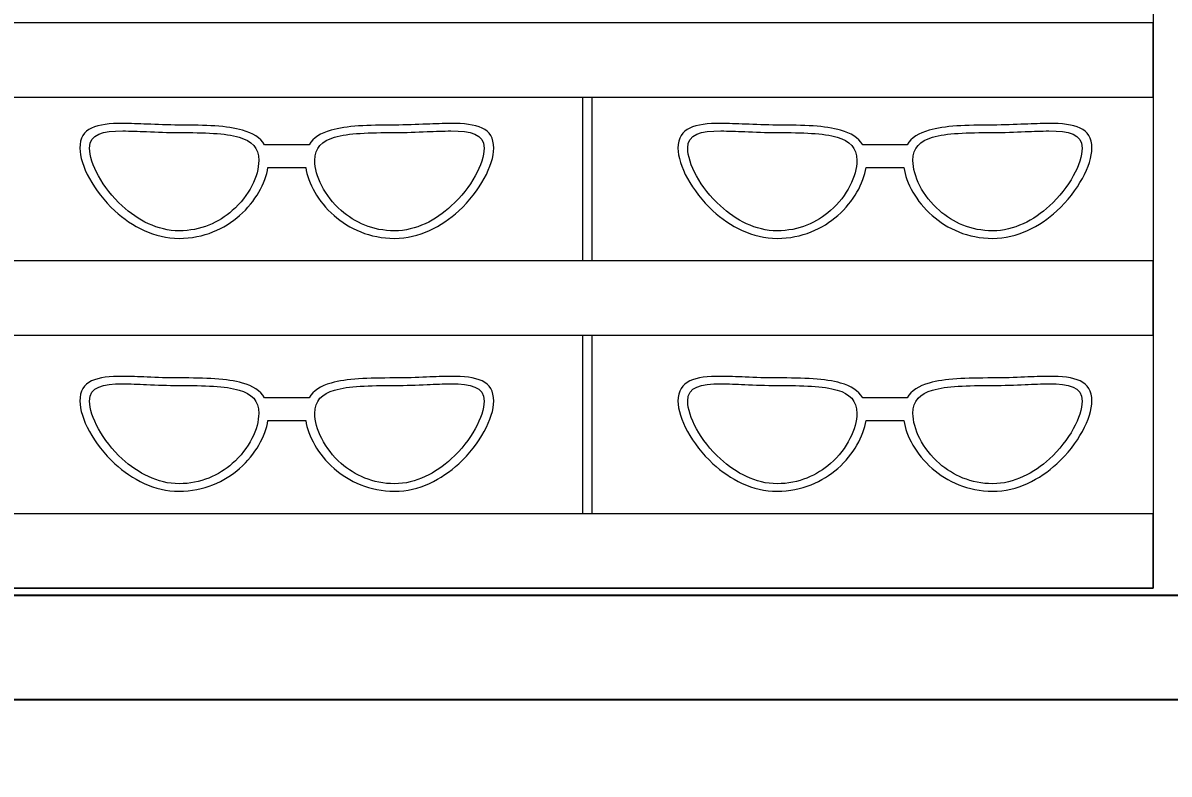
# Model space of a CAD drawing. Header units: millimetres. Extents: x 707 to 3286, y 624 to 1363.
# Drawn here: x 2395.8 to 2781, y 623.7 to 876.2 of the extents above; entities that cross this region are included whole.
import ezdxf

# ---------------------------------------------------------------- set-up
doc = ezdxf.new("R2010")
doc.units = ezdxf.units.MM
doc.linetypes.add('DASHED', pattern=[0.75, 0.5, -0.25])
doc.layers.add('Layer 1', color=7, linetype='Continuous')
doc.layers.add('wood', color=49, linetype='Continuous')
doc.layers.add('Reference lines', color=252, linetype='Continuous', lineweight=0)
doc.styles.add('WOT-PLAN', font='segoeuil.ttf', dxfattribs={"height": 100})
doc.dimstyles.new('WOT - 100', dxfattribs={"dimtxt": 100, "dimasz": 50, "dimexe": 25, "dimexo": 25, "dimgap": 10, "dimtad": 0, "dimdec": 0, "dimzin": 0, "dimdsep": 46, "dimtxsty": 'WOT-PLAN', "dimblk": 'OBLIQUE', "dimcen": 0.09, "dimdle": 25, "dimclrd": 151, "dimclre": 151, "dimclrt": 7, "dimadec": 0, "dimazin": 0, "dimtfac": 1, "dimtdec": 0, "dimtofl": 0, "dimtmove": 0, "dimatfit": 3, "dimldrblk": 'OPEN30', "dimfxl": 100, "dimfxlon": 1, "dimtolj": 1, "dimtzin": 0, "dimlwd": -1, "dimlwe": 5, "dimarcsym": 0})

# ---------------------------------------------------------------- blocks, each defined once
blk = doc.blocks.new('A$C61F578BB')
at = {"layer": 'Layer 1', "color": 252, "lineweight": 5}
for points, knots in [([(1744.84, 186.51, 111), (1744.84, 186.51, 111), (1759.77, 186.51, 111), (1759.77, 186.51, 111), (1759.77, 186.51, 111), (1761.18, 188.87, 111), (1763.7, 190.41, 111), (1767.18, 191.42, 111), (1767.18, 191.42, 111), (1772.33, 192.91, 111), (1779.61, 193.13, 111), (1788.53, 193.13, 111), (1788.53, 193.13, 111), (1788.53, 193.13, 111), (1788.53, 193.14, 111), (1788.53, 193.14, 111), (1788.53, 193.14, 111), (1792.31, 193.14, 111), (1795.92, 193.29, 111), (1799.25, 193.44, 111), (1799.25, 193.44, 111), (1802.2, 193.56, 111), (1804.96, 193.68, 111), (1807.42, 193.68, 111), (1807.42, 193.68, 111), (1816.17, 193.68, 111), (1821.86, 192.28, 111), (1821.86, 185.39, 111), (1821.86, 185.39, 111), (1821.86, 185.39, 111), (1821.85, 185.39, 111), (1821.85, 185.39, 111), (1821.85, 185.39, 111), (1821.85, 179.66, 111), (1817.29, 170.91, 111), (1810.11, 164.33, 111), (1810.11, 164.33, 111), (1804.33, 159.03, 111), (1796.81, 155.06, 111), (1788.53, 155.06, 111), (1788.53, 155.06, 111), (1780.19, 155.06, 111), (1773.26, 158.27, 111), (1768.17, 162.73, 111), (1768.17, 162.73, 111), (1762.8, 167.44, 111), (1759.45, 173.6, 111), (1758.66, 178.87, 111), (1758.66, 178.87, 111), (1758.66, 178.87, 111), (1745.96, 178.87, 111), (1745.96, 178.87, 111), (1745.96, 178.87, 111), (1745.16, 173.6, 111), (1741.83, 167.44, 111), (1736.46, 162.73, 111), (1736.46, 162.73, 111), (1731.37, 158.27, 111), (1724.44, 155.06, 111), (1716.1, 155.06, 111), (1716.1, 155.06, 111), (1707.82, 155.06, 111), (1700.3, 159.03, 111), (1694.51, 164.33, 111), (1694.51, 164.33, 111), (1687.34, 170.91, 111), (1682.77, 179.66, 111), (1682.77, 185.39, 111), (1682.77, 185.39, 111), (1682.77, 185.39, 111), (1682.77, 185.39, 111), (1682.77, 185.39, 111), (1682.77, 185.39, 111), (1682.77, 192.28, 111), (1688.45, 193.68, 111), (1697.21, 193.68, 111), (1697.21, 193.68, 111), (1699.67, 193.68, 111), (1702.43, 193.56, 111), (1705.38, 193.44, 111), (1705.38, 193.44, 111), (1708.71, 193.29, 111), (1712.32, 193.14, 111), (1716.1, 193.14, 111), (1716.1, 193.14, 111), (1725.01, 193.14, 111), (1732.28, 192.92, 111), (1737.44, 191.42, 111), (1737.44, 191.42, 111), (1740.92, 190.41, 111), (1743.43, 188.87, 111), (1744.84, 186.51, 111)], [0, 0, 0, 0, 0.043478, 0.043478, 0.043478, 0.043478, 0.086957, 0.086957, 0.086957, 0.086957, 0.130435, 0.130435, 0.130435, 0.130435, 0.173913, 0.173913, 0.173913, 0.173913, 0.217391, 0.217391, 0.217391, 0.217391, 0.26087, 0.26087, 0.26087, 0.26087, 0.304348, 0.304348, 0.304348, 0.304348, 0.347826, 0.347826, 0.347826, 0.347826, 0.391304, 0.391304, 0.391304, 0.391304, 0.434783, 0.434783, 0.434783, 0.434783, 0.478261, 0.478261, 0.478261, 0.478261, 0.521739, 0.521739, 0.521739, 0.521739, 0.565217, 0.565217, 0.565217, 0.565217, 0.608696, 0.608696, 0.608696, 0.608696, 0.652174, 0.652174, 0.652174, 0.652174, 0.695652, 0.695652, 0.695652, 0.695652, 0.73913, 0.73913, 0.73913, 0.73913, 0.782609, 0.782609, 0.782609, 0.782609, 0.826087, 0.826087, 0.826087, 0.826087, 0.869565, 0.869565, 0.869565, 0.869565, 0.913043, 0.913043, 0.913043, 0.913043, 0.956522, 0.956522, 0.956522, 0.956522, 1, 1, 1, 1]), ([(1945.84, 186.51, 74), (1945.84, 186.51, 74), (1960.77, 186.51, 74), (1960.77, 186.51, 74), (1960.77, 186.51, 74), (1962.18, 188.87, 74), (1964.7, 190.41, 74), (1968.18, 191.42, 74), (1968.18, 191.42, 74), (1973.33, 192.91, 74), (1980.61, 193.13, 74), (1989.53, 193.13, 74), (1989.53, 193.13, 74), (1989.53, 193.13, 74), (1989.53, 193.14, 74), (1989.53, 193.14, 74), (1989.53, 193.14, 74), (1993.31, 193.14, 74), (1996.92, 193.29, 74), (2000.25, 193.44, 74), (2000.25, 193.44, 74), (2003.2, 193.56, 74), (2005.96, 193.68, 74), (2008.42, 193.68, 74), (2008.42, 193.68, 74), (2017.17, 193.68, 74), (2022.86, 192.28, 74), (2022.86, 185.39, 74), (2022.86, 185.39, 74), (2022.86, 185.39, 74), (2022.85, 185.39, 74), (2022.85, 185.39, 74), (2022.85, 185.39, 74), (2022.85, 179.66, 74), (2018.29, 170.91, 74), (2011.11, 164.33, 74), (2011.11, 164.33, 74), (2005.33, 159.03, 74), (1997.81, 155.06, 74), (1989.53, 155.06, 74), (1989.53, 155.06, 74), (1981.19, 155.06, 74), (1974.26, 158.27, 74), (1969.17, 162.73, 74), (1969.17, 162.73, 74), (1963.8, 167.44, 74), (1960.45, 173.6, 74), (1959.66, 178.87, 74), (1959.66, 178.87, 74), (1959.66, 178.87, 74), (1946.96, 178.87, 74), (1946.96, 178.87, 74), (1946.96, 178.87, 74), (1946.16, 173.6, 74), (1942.83, 167.44, 74), (1937.46, 162.73, 74), (1937.46, 162.73, 74), (1932.37, 158.27, 74), (1925.44, 155.06, 74), (1917.1, 155.06, 74), (1917.1, 155.06, 74), (1908.82, 155.06, 74), (1901.3, 159.03, 74), (1895.51, 164.33, 74), (1895.51, 164.33, 74), (1888.34, 170.91, 74), (1883.77, 179.66, 74), (1883.77, 185.39, 74), (1883.77, 185.39, 74), (1883.77, 185.39, 74), (1883.77, 185.39, 74), (1883.77, 185.39, 74), (1883.77, 185.39, 74), (1883.77, 192.28, 74), (1889.45, 193.68, 74), (1898.21, 193.68, 74), (1898.21, 193.68, 74), (1900.67, 193.68, 74), (1903.43, 193.56, 74), (1906.38, 193.44, 74), (1906.38, 193.44, 74), (1909.71, 193.29, 74), (1913.32, 193.14, 74), (1917.1, 193.14, 74), (1917.1, 193.14, 74), (1926.01, 193.14, 74), (1933.28, 192.92, 74), (1938.44, 191.42, 74), (1938.44, 191.42, 74), (1941.92, 190.41, 74), (1944.43, 188.87, 74), (1945.84, 186.51, 74)], [0, 0, 0, 0, 0.043478, 0.043478, 0.043478, 0.043478, 0.086957, 0.086957, 0.086957, 0.086957, 0.130435, 0.130435, 0.130435, 0.130435, 0.173913, 0.173913, 0.173913, 0.173913, 0.217391, 0.217391, 0.217391, 0.217391, 0.26087, 0.26087, 0.26087, 0.26087, 0.304348, 0.304348, 0.304348, 0.304348, 0.347826, 0.347826, 0.347826, 0.347826, 0.391304, 0.391304, 0.391304, 0.391304, 0.434783, 0.434783, 0.434783, 0.434783, 0.478261, 0.478261, 0.478261, 0.478261, 0.521739, 0.521739, 0.521739, 0.521739, 0.565217, 0.565217, 0.565217, 0.565217, 0.608696, 0.608696, 0.608696, 0.608696, 0.652174, 0.652174, 0.652174, 0.652174, 0.695652, 0.695652, 0.695652, 0.695652, 0.73913, 0.73913, 0.73913, 0.73913, 0.782609, 0.782609, 0.782609, 0.782609, 0.826087, 0.826087, 0.826087, 0.826087, 0.869565, 0.869565, 0.869565, 0.869565, 0.913043, 0.913043, 0.913043, 0.913043, 0.956522, 0.956522, 0.956522, 0.956522, 1, 1, 1, 1]), ([(1736.3, 189.07, 111), (1731.63, 190.42, 111), (1724.68, 190.62, 111), (1716.1, 190.62, 111), (1716.1, 190.62, 111), (1712.29, 190.62, 111), (1708.6, 190.78, 111), (1705.2, 190.92, 111), (1705.2, 190.92, 111), (1702.33, 191.05, 111), (1699.64, 191.16, 111), (1697.21, 191.16, 111), (1697.21, 191.16, 111), (1690.44, 191.16, 111), (1686.04, 190.19, 111), (1686.04, 185.39, 111), (1686.04, 185.39, 111), (1686.04, 185.39, 111), (1686.04, 185.39, 111), (1686.04, 185.39, 111), (1686.04, 185.39, 111), (1686.04, 180.18, 111), (1690.31, 172.1, 111), (1697.02, 165.94, 111), (1697.02, 165.94, 111), (1702.24, 161.16, 111), (1708.92, 157.58, 111), (1716.1, 157.58, 111), (1716.1, 157.58, 111), (1723.39, 157.58, 111), (1729.49, 160.42, 111), (1734, 164.38, 111), (1734, 164.38, 111), (1739.69, 169.37, 111), (1742.88, 176.08, 111), (1742.88, 181.24, 111), (1742.88, 181.24, 111), (1742.88, 185.53, 111), (1740.53, 187.84, 111), (1736.3, 189.07, 111)], [0, 0, 0, 0, 0.1, 0.1, 0.1, 0.1, 0.2, 0.2, 0.2, 0.2, 0.3, 0.3, 0.3, 0.3, 0.4, 0.4, 0.4, 0.4, 0.5, 0.5, 0.5, 0.5, 0.6, 0.6, 0.6, 0.6, 0.7, 0.7, 0.7, 0.7, 0.8, 0.8, 0.8, 0.8, 0.9, 0.9, 0.9, 0.9, 1, 1, 1, 1]), ([(1788.53, 190.62, 111), (1779.96, 190.62, 111), (1773.01, 190.43, 111), (1768.33, 189.07, 111), (1768.33, 189.07, 111), (1764.1, 187.84, 111), (1761.74, 185.53, 111), (1761.74, 181.24, 111), (1761.74, 181.24, 111), (1761.74, 176.08, 111), (1764.94, 169.37, 111), (1770.63, 164.38, 111), (1770.63, 164.38, 111), (1775.14, 160.42, 111), (1781.24, 157.58, 111), (1788.53, 157.58, 111), (1788.53, 157.58, 111), (1795.72, 157.58, 111), (1802.38, 161.16, 111), (1807.6, 165.94, 111), (1807.6, 165.94, 111), (1814.32, 172.1, 111), (1818.59, 180.18, 111), (1818.59, 185.39, 111), (1818.59, 185.39, 111), (1818.59, 185.39, 111), (1818.59, 185.39, 111), (1818.59, 185.39, 111), (1818.59, 185.39, 111), (1818.59, 190.19, 111), (1814.19, 191.16, 111), (1807.42, 191.16, 111), (1807.42, 191.16, 111), (1804.98, 191.16, 111), (1802.29, 191.05, 111), (1799.43, 190.92, 111), (1799.43, 190.92, 111), (1796.02, 190.78, 111), (1792.34, 190.62, 111), (1788.53, 190.62, 111), (1788.53, 190.62, 111), (1788.53, 190.62, 111), (1788.53, 190.62, 111), (1788.53, 190.62, 111)], [0, 0, 0, 0, 0.090909, 0.090909, 0.090909, 0.090909, 0.181818, 0.181818, 0.181818, 0.181818, 0.272727, 0.272727, 0.272727, 0.272727, 0.363636, 0.363636, 0.363636, 0.363636, 0.454545, 0.454545, 0.454545, 0.454545, 0.545455, 0.545455, 0.545455, 0.545455, 0.636364, 0.636364, 0.636364, 0.636364, 0.727273, 0.727273, 0.727273, 0.727273, 0.818182, 0.818182, 0.818182, 0.818182, 0.909091, 0.909091, 0.909091, 0.909091, 1, 1, 1, 1]), ([(1937.3, 189.07, 74), (1932.63, 190.42, 74), (1925.68, 190.62, 74), (1917.1, 190.62, 74), (1917.1, 190.62, 74), (1913.29, 190.62, 74), (1909.6, 190.78, 74), (1906.2, 190.92, 74), (1906.2, 190.92, 74), (1903.33, 191.05, 74), (1900.64, 191.16, 74), (1898.21, 191.16, 74), (1898.21, 191.16, 74), (1891.44, 191.16, 74), (1887.04, 190.19, 74), (1887.04, 185.39, 74), (1887.04, 185.39, 74), (1887.04, 185.39, 74), (1887.04, 185.39, 74), (1887.04, 185.39, 74), (1887.04, 185.39, 74), (1887.04, 180.18, 74), (1891.31, 172.1, 74), (1898.02, 165.94, 74), (1898.02, 165.94, 74), (1903.24, 161.16, 74), (1909.92, 157.58, 74), (1917.1, 157.58, 74), (1917.1, 157.58, 74), (1924.39, 157.58, 74), (1930.49, 160.42, 74), (1935, 164.38, 74), (1935, 164.38, 74), (1940.69, 169.37, 74), (1943.88, 176.08, 74), (1943.88, 181.24, 74), (1943.88, 181.24, 74), (1943.88, 185.53, 74), (1941.53, 187.84, 74), (1937.3, 189.07, 74)], [0, 0, 0, 0, 0.1, 0.1, 0.1, 0.1, 0.2, 0.2, 0.2, 0.2, 0.3, 0.3, 0.3, 0.3, 0.4, 0.4, 0.4, 0.4, 0.5, 0.5, 0.5, 0.5, 0.6, 0.6, 0.6, 0.6, 0.7, 0.7, 0.7, 0.7, 0.8, 0.8, 0.8, 0.8, 0.9, 0.9, 0.9, 0.9, 1, 1, 1, 1]), ([(1989.53, 190.62, 74), (1980.96, 190.62, 74), (1974.01, 190.43, 74), (1969.33, 189.07, 74), (1969.33, 189.07, 74), (1965.1, 187.84, 74), (1962.74, 185.53, 74), (1962.74, 181.24, 74), (1962.74, 181.24, 74), (1962.74, 176.08, 74), (1965.94, 169.37, 74), (1971.63, 164.38, 74), (1971.63, 164.38, 74), (1976.14, 160.42, 74), (1982.24, 157.58, 74), (1989.53, 157.58, 74), (1989.53, 157.58, 74), (1996.72, 157.58, 74), (2003.38, 161.16, 74), (2008.6, 165.94, 74), (2008.6, 165.94, 74), (2015.32, 172.1, 74), (2019.59, 180.18, 74), (2019.59, 185.39, 74), (2019.59, 185.39, 74), (2019.59, 185.39, 74), (2019.59, 185.39, 74), (2019.59, 185.39, 74), (2019.59, 185.39, 74), (2019.59, 190.19, 74), (2015.19, 191.16, 74), (2008.42, 191.16, 74), (2008.42, 191.16, 74), (2005.98, 191.16, 74), (2003.29, 191.05, 74), (2000.43, 190.92, 74), (2000.43, 190.92, 74), (1997.02, 190.78, 74), (1993.34, 190.62, 74), (1989.53, 190.62, 74), (1989.53, 190.62, 74), (1989.53, 190.62, 74), (1989.53, 190.62, 74), (1989.53, 190.62, 74)], [0, 0, 0, 0, 0.090909, 0.090909, 0.090909, 0.090909, 0.181818, 0.181818, 0.181818, 0.181818, 0.272727, 0.272727, 0.272727, 0.272727, 0.363636, 0.363636, 0.363636, 0.363636, 0.454545, 0.454545, 0.454545, 0.454545, 0.545455, 0.545455, 0.545455, 0.545455, 0.636364, 0.636364, 0.636364, 0.636364, 0.727273, 0.727273, 0.727273, 0.727273, 0.818182, 0.818182, 0.818182, 0.818182, 0.909091, 0.909091, 0.909091, 0.909091, 1, 1, 1, 1]), ([(1744.84, 101.51), (1744.84, 101.51), (1759.77, 101.51), (1759.77, 101.51), (1759.77, 101.51), (1761.18, 103.87), (1763.7, 105.41), (1767.18, 106.42), (1767.18, 106.42), (1772.33, 107.91), (1779.61, 108.13), (1788.53, 108.13), (1788.53, 108.13), (1788.53, 108.13), (1788.53, 108.14), (1788.53, 108.14), (1788.53, 108.14), (1792.31, 108.14), (1795.92, 108.29), (1799.25, 108.44), (1799.25, 108.44), (1802.2, 108.56), (1804.96, 108.68), (1807.42, 108.68), (1807.42, 108.68), (1816.17, 108.68), (1821.86, 107.28), (1821.86, 100.39), (1821.86, 100.39), (1821.86, 100.39), (1821.85, 100.39), (1821.85, 100.39), (1821.85, 100.39), (1821.85, 94.66), (1817.29, 85.91), (1810.11, 79.33), (1810.11, 79.33), (1804.33, 74.03), (1796.81, 70.06), (1788.53, 70.06), (1788.53, 70.06), (1780.19, 70.06), (1773.26, 73.27), (1768.17, 77.73), (1768.17, 77.73), (1762.8, 82.44), (1759.45, 88.6), (1758.66, 93.87), (1758.66, 93.87), (1758.66, 93.87), (1745.96, 93.87), (1745.96, 93.87), (1745.96, 93.87), (1745.16, 88.6), (1741.83, 82.44), (1736.46, 77.73), (1736.46, 77.73), (1731.37, 73.27), (1724.44, 70.06), (1716.1, 70.06), (1716.1, 70.06), (1707.82, 70.06), (1700.3, 74.03), (1694.51, 79.33), (1694.51, 79.33), (1687.34, 85.91), (1682.77, 94.66), (1682.77, 100.39), (1682.77, 100.39), (1682.77, 100.39), (1682.77, 100.39), (1682.77, 100.39), (1682.77, 100.39), (1682.77, 107.28), (1688.45, 108.68), (1697.21, 108.68), (1697.21, 108.68), (1699.67, 108.68), (1702.43, 108.56), (1705.38, 108.44), (1705.38, 108.44), (1708.71, 108.29), (1712.32, 108.14), (1716.1, 108.14), (1716.1, 108.14), (1725.01, 108.14), (1732.28, 107.92), (1737.44, 106.42), (1737.44, 106.42), (1740.92, 105.41), (1743.43, 103.87), (1744.84, 101.51)], [0, 0, 0, 0, 0.043478, 0.043478, 0.043478, 0.043478, 0.086957, 0.086957, 0.086957, 0.086957, 0.130435, 0.130435, 0.130435, 0.130435, 0.173913, 0.173913, 0.173913, 0.173913, 0.217391, 0.217391, 0.217391, 0.217391, 0.26087, 0.26087, 0.26087, 0.26087, 0.304348, 0.304348, 0.304348, 0.304348, 0.347826, 0.347826, 0.347826, 0.347826, 0.391304, 0.391304, 0.391304, 0.391304, 0.434783, 0.434783, 0.434783, 0.434783, 0.478261, 0.478261, 0.478261, 0.478261, 0.521739, 0.521739, 0.521739, 0.521739, 0.565217, 0.565217, 0.565217, 0.565217, 0.608696, 0.608696, 0.608696, 0.608696, 0.652174, 0.652174, 0.652174, 0.652174, 0.695652, 0.695652, 0.695652, 0.695652, 0.73913, 0.73913, 0.73913, 0.73913, 0.782609, 0.782609, 0.782609, 0.782609, 0.826087, 0.826087, 0.826087, 0.826087, 0.869565, 0.869565, 0.869565, 0.869565, 0.913043, 0.913043, 0.913043, 0.913043, 0.956522, 0.956522, 0.956522, 0.956522, 1, 1, 1, 1]), ([(1945.84, 101.51, -37), (1945.84, 101.51, -37), (1960.77, 101.51, -37), (1960.77, 101.51, -37), (1960.77, 101.51, -37), (1962.18, 103.87, -37), (1964.7, 105.41, -37), (1968.18, 106.42, -37), (1968.18, 106.42, -37), (1973.33, 107.91, -37), (1980.61, 108.13, -37), (1989.53, 108.13, -37), (1989.53, 108.13, -37), (1989.53, 108.13, -37), (1989.53, 108.14, -37), (1989.53, 108.14, -37), (1989.53, 108.14, -37), (1993.31, 108.14, -37), (1996.92, 108.29, -37), (2000.25, 108.44, -37), (2000.25, 108.44, -37), (2003.2, 108.56, -37), (2005.96, 108.68, -37), (2008.42, 108.68, -37), (2008.42, 108.68, -37), (2017.17, 108.68, -37), (2022.86, 107.28, -37), (2022.86, 100.39, -37), (2022.86, 100.39, -37), (2022.86, 100.39, -37), (2022.85, 100.39, -37), (2022.85, 100.39, -37), (2022.85, 100.39, -37), (2022.85, 94.66, -37), (2018.29, 85.91, -37), (2011.11, 79.33, -37), (2011.11, 79.33, -37), (2005.33, 74.03, -37), (1997.81, 70.06, -37), (1989.53, 70.06, -37), (1989.53, 70.06, -37), (1981.19, 70.06, -37), (1974.26, 73.27, -37), (1969.17, 77.73, -37), (1969.17, 77.73, -37), (1963.8, 82.44, -37), (1960.45, 88.6, -37), (1959.66, 93.87, -37), (1959.66, 93.87, -37), (1959.66, 93.87, -37), (1946.96, 93.87, -37), (1946.96, 93.87, -37), (1946.96, 93.87, -37), (1946.16, 88.6, -37), (1942.83, 82.44, -37), (1937.46, 77.73, -37), (1937.46, 77.73, -37), (1932.37, 73.27, -37), (1925.44, 70.06, -37), (1917.1, 70.06, -37), (1917.1, 70.06, -37), (1908.82, 70.06, -37), (1901.3, 74.03, -37), (1895.51, 79.33, -37), (1895.51, 79.33, -37), (1888.34, 85.91, -37), (1883.77, 94.66, -37), (1883.77, 100.39, -37), (1883.77, 100.39, -37), (1883.77, 100.39, -37), (1883.77, 100.39, -37), (1883.77, 100.39, -37), (1883.77, 100.39, -37), (1883.77, 107.28, -37), (1889.45, 108.68, -37), (1898.21, 108.68, -37), (1898.21, 108.68, -37), (1900.67, 108.68, -37), (1903.43, 108.56, -37), (1906.38, 108.44, -37), (1906.38, 108.44, -37), (1909.71, 108.29, -37), (1913.32, 108.14, -37), (1917.1, 108.14, -37), (1917.1, 108.14, -37), (1926.01, 108.14, -37), (1933.28, 107.92, -37), (1938.44, 106.42, -37), (1938.44, 106.42, -37), (1941.92, 105.41, -37), (1944.43, 103.87, -37), (1945.84, 101.51, -37)], [0, 0, 0, 0, 0.043478, 0.043478, 0.043478, 0.043478, 0.086957, 0.086957, 0.086957, 0.086957, 0.130435, 0.130435, 0.130435, 0.130435, 0.173913, 0.173913, 0.173913, 0.173913, 0.217391, 0.217391, 0.217391, 0.217391, 0.26087, 0.26087, 0.26087, 0.26087, 0.304348, 0.304348, 0.304348, 0.304348, 0.347826, 0.347826, 0.347826, 0.347826, 0.391304, 0.391304, 0.391304, 0.391304, 0.434783, 0.434783, 0.434783, 0.434783, 0.478261, 0.478261, 0.478261, 0.478261, 0.521739, 0.521739, 0.521739, 0.521739, 0.565217, 0.565217, 0.565217, 0.565217, 0.608696, 0.608696, 0.608696, 0.608696, 0.652174, 0.652174, 0.652174, 0.652174, 0.695652, 0.695652, 0.695652, 0.695652, 0.73913, 0.73913, 0.73913, 0.73913, 0.782609, 0.782609, 0.782609, 0.782609, 0.826087, 0.826087, 0.826087, 0.826087, 0.869565, 0.869565, 0.869565, 0.869565, 0.913043, 0.913043, 0.913043, 0.913043, 0.956522, 0.956522, 0.956522, 0.956522, 1, 1, 1, 1]), ([(1736.3, 104.07), (1731.63, 105.42), (1724.68, 105.62), (1716.1, 105.62), (1716.1, 105.62), (1712.29, 105.62), (1708.6, 105.78), (1705.2, 105.92), (1705.2, 105.92), (1702.33, 106.05), (1699.64, 106.16), (1697.21, 106.16), (1697.21, 106.16), (1690.44, 106.16), (1686.04, 105.19), (1686.04, 100.39), (1686.04, 100.39), (1686.04, 100.39), (1686.04, 100.39), (1686.04, 100.39), (1686.04, 100.39), (1686.04, 95.18), (1690.31, 87.1), (1697.02, 80.94), (1697.02, 80.94), (1702.24, 76.16), (1708.92, 72.58), (1716.1, 72.58), (1716.1, 72.58), (1723.39, 72.58), (1729.49, 75.42), (1734, 79.38), (1734, 79.38), (1739.69, 84.37), (1742.88, 91.08), (1742.88, 96.24), (1742.88, 96.24), (1742.88, 100.53), (1740.53, 102.84), (1736.3, 104.07)], [0, 0, 0, 0, 0.1, 0.1, 0.1, 0.1, 0.2, 0.2, 0.2, 0.2, 0.3, 0.3, 0.3, 0.3, 0.4, 0.4, 0.4, 0.4, 0.5, 0.5, 0.5, 0.5, 0.6, 0.6, 0.6, 0.6, 0.7, 0.7, 0.7, 0.7, 0.8, 0.8, 0.8, 0.8, 0.9, 0.9, 0.9, 0.9, 1, 1, 1, 1]), ([(1788.53, 105.62), (1779.96, 105.62), (1773.01, 105.43), (1768.33, 104.07), (1768.33, 104.07), (1764.1, 102.84), (1761.74, 100.53), (1761.74, 96.24), (1761.74, 96.24), (1761.74, 91.08), (1764.94, 84.37), (1770.63, 79.38), (1770.63, 79.38), (1775.14, 75.42), (1781.24, 72.58), (1788.53, 72.58), (1788.53, 72.58), (1795.72, 72.58), (1802.38, 76.16), (1807.6, 80.94), (1807.6, 80.94), (1814.32, 87.1), (1818.59, 95.18), (1818.59, 100.39), (1818.59, 100.39), (1818.59, 100.39), (1818.59, 100.39), (1818.59, 100.39), (1818.59, 100.39), (1818.59, 105.19), (1814.19, 106.16), (1807.42, 106.16), (1807.42, 106.16), (1804.98, 106.16), (1802.29, 106.05), (1799.43, 105.92), (1799.43, 105.92), (1796.02, 105.78), (1792.34, 105.62), (1788.53, 105.62), (1788.53, 105.62), (1788.53, 105.62), (1788.53, 105.62), (1788.53, 105.62)], [0, 0, 0, 0, 0.090909, 0.090909, 0.090909, 0.090909, 0.181818, 0.181818, 0.181818, 0.181818, 0.272727, 0.272727, 0.272727, 0.272727, 0.363636, 0.363636, 0.363636, 0.363636, 0.454545, 0.454545, 0.454545, 0.454545, 0.545455, 0.545455, 0.545455, 0.545455, 0.636364, 0.636364, 0.636364, 0.636364, 0.727273, 0.727273, 0.727273, 0.727273, 0.818182, 0.818182, 0.818182, 0.818182, 0.909091, 0.909091, 0.909091, 0.909091, 1, 1, 1, 1]), ([(1937.3, 104.07, -37), (1932.63, 105.42, -37), (1925.68, 105.62, -37), (1917.1, 105.62, -37), (1917.1, 105.62, -37), (1913.29, 105.62, -37), (1909.6, 105.78, -37), (1906.2, 105.92, -37), (1906.2, 105.92, -37), (1903.33, 106.05, -37), (1900.64, 106.16, -37), (1898.21, 106.16, -37), (1898.21, 106.16, -37), (1891.44, 106.16, -37), (1887.04, 105.19, -37), (1887.04, 100.39, -37), (1887.04, 100.39, -37), (1887.04, 100.39, -37), (1887.04, 100.39, -37), (1887.04, 100.39, -37), (1887.04, 100.39, -37), (1887.04, 95.18, -37), (1891.31, 87.1, -37), (1898.02, 80.94, -37), (1898.02, 80.94, -37), (1903.24, 76.16, -37), (1909.92, 72.58, -37), (1917.1, 72.58, -37), (1917.1, 72.58, -37), (1924.39, 72.58, -37), (1930.49, 75.42, -37), (1935, 79.38, -37), (1935, 79.38, -37), (1940.69, 84.37, -37), (1943.88, 91.08, -37), (1943.88, 96.24, -37), (1943.88, 96.24, -37), (1943.88, 100.53, -37), (1941.53, 102.84, -37), (1937.3, 104.07, -37)], [0, 0, 0, 0, 0.1, 0.1, 0.1, 0.1, 0.2, 0.2, 0.2, 0.2, 0.3, 0.3, 0.3, 0.3, 0.4, 0.4, 0.4, 0.4, 0.5, 0.5, 0.5, 0.5, 0.6, 0.6, 0.6, 0.6, 0.7, 0.7, 0.7, 0.7, 0.8, 0.8, 0.8, 0.8, 0.9, 0.9, 0.9, 0.9, 1, 1, 1, 1]), ([(1989.53, 105.62, -37), (1980.96, 105.62, -37), (1974.01, 105.43, -37), (1969.33, 104.07, -37), (1969.33, 104.07, -37), (1965.1, 102.84, -37), (1962.74, 100.53, -37), (1962.74, 96.24, -37), (1962.74, 96.24, -37), (1962.74, 91.08, -37), (1965.94, 84.37, -37), (1971.63, 79.38, -37), (1971.63, 79.38, -37), (1976.14, 75.42, -37), (1982.24, 72.58, -37), (1989.53, 72.58, -37), (1989.53, 72.58, -37), (1996.72, 72.58, -37), (2003.38, 76.16, -37), (2008.6, 80.94, -37), (2008.6, 80.94, -37), (2015.32, 87.1, -37), (2019.59, 95.18, -37), (2019.59, 100.39, -37), (2019.59, 100.39, -37), (2019.59, 100.39, -37), (2019.59, 100.39, -37), (2019.59, 100.39, -37), (2019.59, 100.39, -37), (2019.59, 105.19, -37), (2015.19, 106.16, -37), (2008.42, 106.16, -37), (2008.42, 106.16, -37), (2005.98, 106.16, -37), (2003.29, 106.05, -37), (2000.43, 105.92, -37), (2000.43, 105.92, -37), (1997.02, 105.78, -37), (1993.34, 105.62, -37), (1989.53, 105.62, -37), (1989.53, 105.62, -37), (1989.53, 105.62, -37), (1989.53, 105.62, -37), (1989.53, 105.62, -37)], [0, 0, 0, 0, 0.090909, 0.090909, 0.090909, 0.090909, 0.181818, 0.181818, 0.181818, 0.181818, 0.272727, 0.272727, 0.272727, 0.272727, 0.363636, 0.363636, 0.363636, 0.363636, 0.454545, 0.454545, 0.454545, 0.454545, 0.545455, 0.545455, 0.545455, 0.545455, 0.636364, 0.636364, 0.636364, 0.636364, 0.727273, 0.727273, 0.727273, 0.727273, 0.818182, 0.818182, 0.818182, 0.818182, 0.909091, 0.909091, 0.909091, 0.909091, 1, 1, 1, 1])]:
    blk.add_open_spline(points, degree=3, knots=knots, dxfattribs=at)
at = {"layer": 'Reference lines', "color": 3, "ltscale": 13}
blk.add_lwpolyline([(2043.43, 362.47), (2043.43, 37.47), (1274.13, 37.47), (1274.13, 362.47)], close=True, dxfattribs=at)
at = {"layer": 'Reference lines', "color": 251, "ltscale": 13, "elevation": 111}
for points in [[(2043.43, 227.47), (1274.13, 227.47), (1274.13, 202.47), (2043.43, 202.47)], [(2043.43, 147.47), (1274.13, 147.47), (1274.13, 122.47), (2043.43, 122.47)]]:
    blk.add_lwpolyline(points, close=True, dxfattribs=at)
at = {"layer": 'Reference lines', "color": 251, "ltscale": 13, "elevation": 74}
for points in [[(1854.78, 202.47), (1854.78, 147.47), (1851.78, 147.47), (1851.78, 202.47), (1854.78, 202.47)], [(1854.78, 122.47), (1854.78, 62.47), (1851.78, 62.47), (1851.78, 122.47), (1854.78, 122.47)]]:
    blk.add_lwpolyline(points, dxfattribs=at)
at = {"layer": 'Reference lines', "color": 251, "ltscale": 13}
blk.add_lwpolyline([(2043.43, 62.47), (1274.13, 62.47), (1274.13, 37.47), (2043.43, 37.47)], close=True, dxfattribs=at)
at = {"layer": 'wood'}
for points in [[(0, 400), (2223, 400), (2223, 0), (0, 0)], [(19, 365), (2223, 365), (2223, 35), (19, 35)]]:
    blk.add_lwpolyline(points, close=True, dxfattribs=at)
blk = doc.blocks.new('_Oblique')
at = {"color": 0, "linetype": 'ByBlock', "lineweight": -2}
blk.add_line((-0.5, -0.5), (0.5, 0.5), dxfattribs=at)
blk = doc.blocks.new('*D8')
at = {"color": 151, "lineweight": 5, "ltscale": 30, "transparency": 16777216}
for p, q in [((732.18, 1136.05), (732.18, 1261.05)), ((2955.18, 1136.05), (2955.18, 1261.05))]:
    blk.add_line(p, q, dxfattribs=at)
at = {"color": 151, "ltscale": 30, "transparency": 16777216}
for p, q in [((707.18, 1236.05), (1666.81, 1236.05)), ((2980.18, 1236.05), (2020.56, 1236.05))]:
    blk.add_line(p, q, dxfattribs=at)
at = {"layer": 'Defpoints', "color": 0, "linetype": 'DASHED', "ltscale": 30, "transparency": 16777216}
for p in [(2955.18, 1236.05), (732.18, 1003.14), (2955.18, 648.74)]:
    blk.add_point(p, dxfattribs=at)
at = {"color": 151, "linetype": 'DASHED', "ltscale": 30, "transparency": 16777216, "xscale": 50, "yscale": 50, "zscale": 50, "rotation": 180}
blk.add_blockref('_Oblique', (732.18, 1236.05), dxfattribs=at)
at = {"color": 151, "linetype": 'DASHED', "ltscale": 30, "transparency": 16777216, "xscale": 50, "yscale": 50, "zscale": 50}
blk.add_blockref('_Oblique', (2955.18, 1236.05), dxfattribs=at)
at = {"color": 7, "linetype": 'DASHED', "lineweight": -2, "ltscale": 30, "transparency": 16777216, "char_height": 100, "attachment_point": 5, "style": 'WOT-PLAN'}
for s, insert in [('\\A1;2223', (1843.68, 1297.75)), ('\\A1;[7\'-4"]', (1843.68, 1164.68))]:
    blk.add_mtext(s, dxfattribs=dict(at, insert=insert))
blk = doc.blocks.new('_Open30')
at = {"color": 0, "linetype": 'ByBlock', "lineweight": -2}
for p, q in [((-1, 0.2679), (0, 0)), ((0, 0), (-1, -0.2679)), ((0, 0), (-1, 0))]:
    blk.add_line(p, q, dxfattribs=at)
blk = doc.blocks.new('*D9')
at = {"color": 151, "ltscale": 30, "transparency": 16777216}
for p, q in [((3147.71, 1073.74), (3147.71, 1015.44)), ((3147.71, 623.74), (3147.71, 682.05))]:
    blk.add_line(p, q, dxfattribs=at)
at = {"color": 151, "lineweight": 5, "ltscale": 30, "transparency": 16777216}
for p, q in [((3047.71, 1048.74), (3172.71, 1048.74)), ((3047.71, 648.74), (3172.71, 648.74))]:
    blk.add_line(p, q, dxfattribs=at)
at = {"layer": 'Defpoints', "color": 0, "linetype": 'DASHED', "ltscale": 30, "transparency": 16777216}
for p in [(2719.04, 1048.74), (2719.04, 648.74), (3147.71, 648.74)]:
    blk.add_point(p, dxfattribs=at)
at = {"color": 151, "linetype": 'DASHED', "ltscale": 30, "transparency": 16777216, "xscale": 50, "yscale": 50, "zscale": 50}
for p, rotation in [((3147.71, 1048.74), 90), ((3147.71, 648.74), 270)]:
    blk.add_blockref('_Oblique', p, dxfattribs=dict(at, rotation=rotation))
at = {"color": 7, "linetype": 'DASHED', "lineweight": -2, "ltscale": 30, "transparency": 16777216, "char_height": 100, "attachment_point": 5, "rotation": 90, "style": 'WOT-PLAN'}
for s, insert in [('\\A1;[1\'-4"]', (3220.19, 848.74)), ('\\A1;400', (3086, 848.74))]:
    blk.add_mtext(s, dxfattribs=dict(at, insert=insert))

msp = doc.modelspace()

# ---------------------------------------------------------------- block references
at = {"layer": 'Reference lines', "ltscale": 13}
msp.add_blockref('A$C61F578BB', (732.18, 648.74), dxfattribs=at)

# ---------------------------------------------------------------- next in the draw order: dimensions: what is measured, and where the dimension line sits
at = {"linetype": 'DASHED', "lineweight": -2, "ltscale": 30}
dim = msp.add_linear_dim(base=(2955.18, 1236.05), p1=(732.18, 1003.14), p2=(2955.18, 648.74), dimstyle='WOT - 100', override={"dimpost": '\\X', "dimblk1": 'Oblique', "dimblk2": 'Oblique', "dimtmove": 1, "dimatfit": 2}, dxfattribs=at)
dim.commit()
dim.dimension.update_dxf_attribs({"geometry": '*D8', "text_midpoint": (1843.68, 1236.05)})
dim = msp.add_linear_dim(base=(3147.71, 648.74), p1=(2719.04, 1048.74), p2=(2719.04, 648.74), angle=90, dimstyle='WOT - 100', override={"dimpost": '\\X', "dimblk1": 'Oblique', "dimblk2": 'Oblique', "dimtmove": 1, "dimatfit": 2}, dxfattribs=at)
dim.commit()
dim.dimension.update_dxf_attribs({"geometry": '*D9', "text_midpoint": (3147.71, 848.74), "dimtype": 160})

doc.saveas('drawing.dxf')
